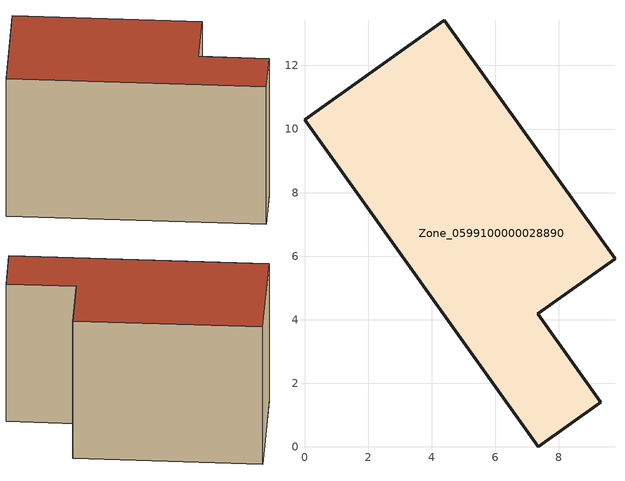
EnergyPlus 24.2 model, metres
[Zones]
Zone_0599100000028890
 floor ground (C_G): 0,10.29 4.39,13.43 9.77,5.92 7.34,4.19 9.32,1.41 7.36,0 z0
 wall outside (C_F): 4.39,13.43 0,10.29 7.36,0 9.32,1.41 7.34,4.19 9.77,5.92 4.39,13.43 z0:8.09
 roof outside (C_R): 0,10.29 7.36,0 9.32,1.41 7.34,4.19 9.77,5.92 4.39,13.43 z8.09
[BUILDING]
Pand.0599100000028890: North Axis=0; Terrain=City; Loads Convergence Tolerance Value=0.04; Temperature Convergence Tolerance Value=0.4; Solar Distribution=FullExterior; Maximum Number of Warmup Days=25; Minimum Number of Warmup Days=1
[Site:Location]
Rotterdam.The.Hague.AP_ZH_NLD Design_Conditions: Latitude=51.96; Longitude=4.45; Time Zone=1; Elevation=-4.5
[SITE:GROUNDTEMPERATURE:BUILDINGSURFACE]
18, 18, 18, 18, 18, 18, 18, 18, 18, 18, 18, 18
[MATERIAL] Thermal Absorptance=0.9; Solar Absorptance=0.7; Visible Absorptance=0.7
Name | Roughness | Thickness | Conductivity | Density | Specific Heat
G.TI.1975-1991 | MediumSmooth | 0.15 | 0.288461 | 540 | 1210
F.TI.1975-1991 | Rough | 0.3 | 0.230769 | 1920 | 840
R.TI.1975-1991 | MediumRough | 0.2 | 0.153846 | 1500 | 1000
[CONSTRUCTION]
C_G: G.TI.1975-1991
C_F: F.TI.1975-1991
C_R: R.TI.1975-1991
[ZONE]
Zone_0599100000028890: Type=1; Multiplier=1; Ceiling Height=Autocalculate; Volume=Autocalculate; Floor Area=autocalculate; Part of Total Floor Area=Yes
[ZONEINFILTRATION:DESIGNFLOWRATE]
Infil_Zone_0599100000028890: Zone or ZoneList or Space or SpaceList=Zone_0599100000028890; Schedule=AlwaysOn; Design Flow Rate Calculation Method=Flow/Area; Flow Rate per Floor Area=0.003; Constant Term Coefficient=1; Temperature Term Coefficient=0; Velocity Term Coefficient=0; Velocity Squared Term Coefficient=0
[HVACTEMPLATE:ZONE:IDEALLOADSAIRSYSTEM]
Zone_0599100000028890: Maximum Heating Supply Air Temperature=50; Minimum Cooling Supply Air Temperature=13; Maximum Heating Supply Air Humidity Ratio=0.0156; Minimum Cooling Supply Air Humidity Ratio=0.0077; Heating Limit=NoLimit; Cooling Limit=NoLimit; Dehumidification Control Type=ConstantSensibleHeatRatio; Cooling Sensible Heat Ratio=0.7; Dehumidification Setpoint=60; Humidification Control Type=None; Humidification Setpoint=30; Outdoor Air Method=None; Outdoor Air Flow Rate per Person=0.00944; Outdoor Air Flow Rate per Zone Floor Area=0; Outdoor Air Flow Rate per Zone=0; Demand Controlled Ventilation Type=None; Outdoor Air Economizer Type=NoEconomizer; Heat Recovery Type=None; Sensible Heat Recovery Effectiveness=0.7; Latent Heat Recovery Effectiveness=0.65
[ZONECONTROL:THERMOSTAT]
ThermostatControl_Zone_0599100000028890: Zone or ZoneList=Zone_0599100000028890; Control Type Schedule=DualSetpointControlType; Control 1=Thermostat_Zone_0599100000028890; Temperature Difference Between Cutout And Setpoint=0
[THERMOSTATSETPOINT:DUALSETPOINT]
Thermostat_Zone_0599100000028890: Heating Setpoint Temperature Schedule=HeatingSetpoint_Zone_0599100000028890; Cooling Setpoint Temperature Schedule=CoolingSetpoint_Zone_0599100000028890
[SCHEDULE:COMPACT]
HeatingSetpoint_Zone_0599100000028890: Through: 12/31, For: AllDays, Until: 24:00, 21
CoolingSetpoint_Zone_0599100000028890: Through: 12/31, For: AllDays, Until: 24:00, 24
DualSetpointControlType: Through: 12/31, For: AllDays, Until: 24:00, 4
AlwaysOn: Through: 12/31, For: AllDays, Until: 24:00, 1
